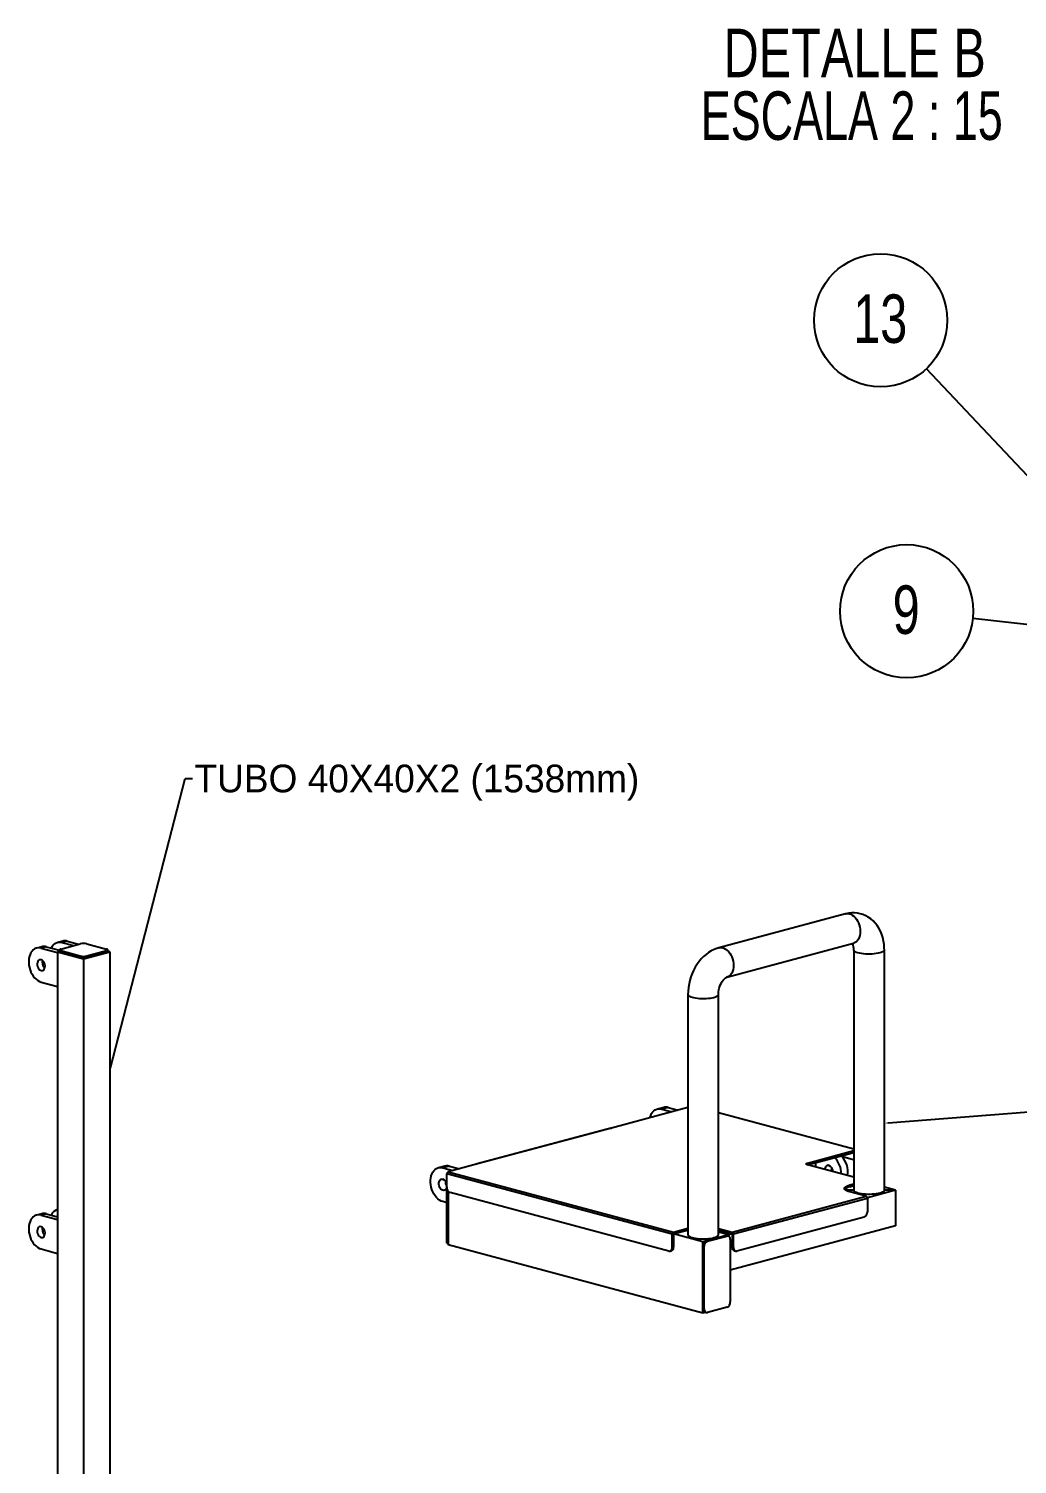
# Model space of a CAD drawing. Header units: millimetres. Extents: x -7982 to 6300, y -38 to 5016.
# Drawn here: x 3472 to 4542, y 2232 to 3786 of the extents above; entities that cross this region are included whole.
import ezdxf
from ezdxf import colors
from ezdxf.entities.mleader import LeaderData, LeaderLine
from ezdxf.math import Vec2, Vec3

# ---------------------------------------------------------------- set-up
doc = ezdxf.new("R2010")
doc.units = ezdxf.units.MM
doc.header["$LTSCALE"] = 15
doc.layers.add('FORMATO', color=7, linetype='Continuous')
doc.styles.add('SLDTEXTSTYLE1', font='TXT', dxfattribs={"width": 0.75})
doc.styles.add('SLDTEXTSTYLE4', font='TXT', dxfattribs={"width": 0.692308})
doc.dimstyles.new('SLDDIMSTYLE0', dxfattribs={"dimtxt": 0.18, "dimasz": 52.5, "dimexe": 0, "dimexo": 0.0625, "dimgap": 0, "dimtad": 0, "dimtih": 1, "dimtoh": 1, "dimdec": 0, "dimrnd": 1e-09, "dimzin": 0, "dimdsep": 46, "dimtxsty": 'Standard', "dimsah": 1, "dimcen": 0.09, "dimadec": 0, "dimazin": 0, "dimtfac": 52.5, "dimtdec": 0, "dimtofl": 0, "dimtmove": 0, "dimatfit": 3, "dimfxl": 1, "dimfrac": 2, "dimtolj": 1, "dimtzin": 0, "dimarcsym": 0})

# ---------------------------------------------------------------- blocks, each defined once
blk = doc.blocks.new('SW_NOTE_0_15')
at = {"layer": 'FORMATO', "color": 0, "char_height": 52.5, "attachment_point": 2}
for s, insert, style in [('DETALLE B', (162.4, 67.7), 'SLDTEXTSTYLE1'), ('ESCALA 2 : 15', (159.2, -0.2), 'SLDTEXTSTYLE4')]:
    blk.add_mtext(s, dxfattribs=dict(at, insert=insert, style=style))
blk = doc.blocks.new('SW_NOTE_0_17')
at = {"layer": 'FORMATO', "color": 0}
blk.add_circle((-71.7, 8), 72.1, dxfattribs=at)
at = {"layer": 'FORMATO', "color": 0, "insert": (-72.2, 36), "char_height": 52.5, "attachment_point": 2, "style": 'SLDTEXTSTYLE1'}
blk.add_mtext('9', dxfattribs=at)
blk = doc.blocks.new('SW_NOTE_0_20')
at = {"layer": 'FORMATO', "color": 0}
blk.add_circle((-49.5, 52.5), 72.1, dxfattribs=at)
at = {"layer": 'FORMATO', "color": 0, "insert": (-50, 80.5), "char_height": 52.5, "attachment_point": 2, "style": 'SLDTEXTSTYLE1'}
blk.add_mtext('13', dxfattribs=at)

msp = doc.modelspace()

# ---------------------------------------------------------------- linework, layer by layer
at = {"color": 7, "linetype": 'Continuous', "lineweight": 25}
for p, q in [((4356.05, 2827.91), (4218.87, 2791.16)), ((3508.54, 2798.35), (3502.89, 2796.83)), ((3513.46, 2798.3), (3507.8, 2796.79)), ((3513.46, 2798.3), (3525.74, 2795.01)), ((3485.92, 2792.29), (3480.26, 2790.77)), ((3490.83, 2792.24), (3485.18, 2790.72)), ((3485.18, 2790.72), (3502.85, 2785.99)), ((3490.83, 2792.24), (3504.92, 2788.46)), ((3504.92, 2787.51), (3502.85, 2786.95)), ((3502.85, 2786.95), (3502.85, 1912.08)), ((3502.85, 2786.95), (3531.14, 2779.37)), ((3502.85, 2785.99), (3502.85, 2749.38)), ((3504.92, 2788.88), (3504.92, 2786.95)), ((3506.39, 2789.83), (3527.6, 2795.51)), ((3527.6, 2782.25), (3506.39, 2787.93)), ((3506.39, 2787.93), (3506.39, 2786)), ((3527.6, 2780.32), (3506.39, 2786)), ((3507.8, 2796.79), (3520.09, 2793.49)), ((3527.6, 2780.32), (3527.6, 2782.25)), ((3531.14, 2779.37), (3559.42, 2786.95)), ((3534.67, 2795.51), (3555.89, 2789.83)), ((3555.89, 2787.93), (3534.67, 2782.25)), ((3555.89, 2786), (3534.67, 2780.32)), ((3534.67, 2782.25), (3534.67, 2780.32)), ((3555.89, 2786), (3555.89, 2787.93)), ((3557.35, 2786.95), (3557.35, 2788.88)), ((3559.42, 2786.95), (3557.35, 2787.51)), ((3559.42, 2786.95), (3559.42, 1303.25)), ((4227.41, 2759.28), (4364.59, 2796.03)), ((4364.59, 2796.03), (4364.61, 2796.04)), ((4365.03, 2788.75), (4365.03, 2528.62)), ((4398.03, 2528.62), (4398.03, 2788.75)), ((3531.14, 2779.37), (3531.14, 1295.67)), ((3485.18, 2754.11), (3502.85, 2749.38)), ((4185.43, 2740.63), (4185.43, 2480.5)), ((4218.43, 2480.5), (4218.43, 2740.63)), ((4185.43, 2618.2), (4102.58, 2596)), ((4159.18, 2618.35), (4152.11, 2616.46)), ((4164.1, 2618.31), (4157.03, 2616.41)), ((4157.03, 2616.41), (4167.89, 2613.5)), ((4164.1, 2618.31), (4174.97, 2615.39)), ((4365.03, 2573.19), (4218.43, 2612.47)), ((4102.06, 2596), (3957.1, 2557.17)), ((4102.58, 2596), (3957.62, 2557.16)), ((4314.71, 2558.11), (4365.03, 2571.59)), ((4314.77, 2556.2), (4365.03, 2569.67)), ((3922.3, 2554.89), (3915.23, 2553)), ((3927.22, 2554.84), (3920.14, 2552.95)), ((3920.14, 2552.95), (3931.01, 2550.04)), ((3957.62, 2557.16), (3925.8, 2548.64)), ((3927.22, 2554.84), (3938.08, 2551.93)), ((4365.03, 2542.74), (4314.71, 2556.22)), ((4323.9, 2553.75), (4323.9, 2558.65)), ((4340.87, 2553.48), (4340.87, 2550.95)), ((4353.29, 2563.84), (4353.86, 2564.14)), ((4364.21, 2561.71), (4355.72, 2563.98)), ((3924.39, 2546.51), (3924.39, 2546.51)), ((3924.39, 2546.51), (3924.39, 2546.51)), ((3924.39, 2546.33), (3924.39, 2546.51)), ((4168.34, 2480.98), (3924.39, 2546.33)), ((3924.39, 2531.88), (3924.39, 2546.33)), ((3925.8, 2548.64), (4169.75, 2483.28)), ((4360.67, 2534.43), (4365.03, 2535.6)), ((4360.67, 2534.43), (4360.67, 2532.5)), ((4360.67, 2532.5), (4365.03, 2533.67)), ((3924.39, 2471.36), (3924.39, 2531.88)), ((3925.8, 2527.65), (3925.8, 2469.64)), ((4164.8, 2462.65), (3927.92, 2526.12)), ((4233.39, 2483.28), (4378.35, 2522.12)), ((4379.76, 2519.81), (4234.81, 2480.98)), ((4365.03, 2528.72), (4356.15, 2528.72)), ((4378.35, 2522.12), (4360.67, 2526.85)), ((4410.17, 2528.72), (4379.67, 2520.54)), ((4379.76, 2519.81), (4379.76, 2505.36)), ((4410.17, 2528.72), (4398.03, 2531.97)), ((4410.17, 2528.72), (4398.03, 2528.72)), ((4410.17, 2528.72), (4410.17, 2490.18)), ((3485.92, 2503.25), (3480.26, 2501.74)), ((3490.83, 2503.21), (3485.18, 2501.69)), ((3490.83, 2503.21), (3502.85, 2499.99)), ((3924.39, 2515.2), (3920.14, 2516.34)), ((3485.18, 2501.69), (3502.85, 2496.95)), ((3502.85, 2496.95), (3502.85, 2460.34)), ((4169.75, 2483.28), (4185.43, 2487.48)), ((4218.43, 2487.29), (4233.39, 2483.28)), ((4410.17, 2490.18), (4231.27, 2442.25)), ((4376.23, 2499.6), (4238.34, 2462.65)), ((3924.39, 2471.36), (3925.8, 2470.98)), ((4168.34, 2466.52), (4168.34, 2480.98)), ((4169.75, 2481.36), (4185.43, 2485.55)), ((4169.75, 2481.36), (4169.75, 2466.9)), ((4201.57, 2472.83), (4169.75, 2481.36)), ((4229.86, 2480.41), (4201.57, 2472.83)), ((4201.57, 2395.75), (4201.57, 2472.83)), ((4205.11, 2473.78), (4226.32, 2479.46)), ((4205.11, 2473.78), (4206.52, 2473.4)), ((4206.52, 2473.4), (4227.74, 2479.08)), ((4218.43, 2485.36), (4233.39, 2481.36)), ((4229.86, 2480.41), (4218.43, 2483.47)), ((4227.74, 2479.08), (4226.32, 2479.46)), ((4229.03, 2479.09), (4227.62, 2479.47)), ((4233.39, 2481.36), (4229.86, 2480.41)), ((4229.86, 2480.41), (4229.86, 2478.69)), ((4231.27, 2475.21), (4231.27, 2407.77)), ((4233.39, 2481.36), (4233.39, 2466.9)), ((4234.81, 2466.52), (4234.81, 2480.98)), ((3485.18, 2465.08), (3502.85, 2460.34)), ((4201.57, 2395.75), (3925.8, 2469.64)), ((4166.1, 2462.64), (4167.51, 2463.02)), ((4168.34, 2466.52), (4169.75, 2466.9)), ((4202.99, 2467.63), (4201.57, 2468.01)), ((4201.57, 2400.57), (4201.57, 2468.01)), ((4202.99, 2400.19), (4202.99, 2467.63)), ((4233.39, 2466.9), (4234.81, 2466.52)), ((4235.63, 2463.02), (4237.05, 2462.64)), ((4201.57, 2400.57), (4202.99, 2400.19)), ((4204.44, 2396.52), (4201.57, 2395.75)), ((4203.81, 2396.69), (4205.23, 2396.31)), ((4227.74, 2402.01), (4206.52, 2396.32)), ((4229.86, 2403.33), (4229.64, 2403.27)), ((4229.86, 2403.54), (4229.86, 2403.33))]:
    msp.add_line(p, q, dxfattribs=at)
at = {"color": 8, "linetype": 'Continuous', "lineweight": 25}
for p, q in [((4365.03, 2573.05), (4218.43, 2612.32)), ((4314.71, 2558.11), (4314.71, 2556.22))]:
    msp.add_line(p, q, dxfattribs=at)
at = {"color": 7, "linetype": 'Continuous', "lineweight": 25, "flags": 128}
for points in [[(4398.03, 2788.75), (4397.99, 2790.96), (4397.7, 2794.76), (4397.14, 2798.51), (4396.3, 2802.17), (4395.19, 2805.7), (4393.8, 2809.08), (4392.15, 2812.27), (4390.25, 2815.24), (4388.12, 2817.95), (4385.79, 2820.4), (4383.28, 2822.55), (4380.61, 2824.4), (4377.82, 2825.94), (4374.92, 2827.17), (4371.94, 2828.09), (4368.9, 2828.7), (4365.82, 2828.99), (4362.73, 2828.98), (4359.64, 2828.66), (4356.65, 2828.06), (4356.05, 2827.91)], [(3485.18, 2790.72), (3483.35, 2791.04), (3481.55, 2791.02), (3479.82, 2790.64), (3478.19, 2789.93), (3476.7, 2788.89), (3475.36, 2787.54), (3474.2, 2785.92), (3473.25, 2784.04), (3472.52, 2781.94), (3472.02, 2779.67), (3471.77, 2777.26), (3471.77, 2774.76), (3472.02, 2772.22), (3472.52, 2769.68), (3473.25, 2767.19), (3474.2, 2764.8), (3475.36, 2762.55), (3476.7, 2760.49), (3478.19, 2758.65), (3479.82, 2757.06), (3481.55, 2755.76), (3483.35, 2754.77), (3485.18, 2754.11)], [(3506.39, 2789.83), (3505.77, 2789.62), (3505.3, 2789.39), (3505.02, 2789.14), (3504.92, 2788.88), (3505.02, 2788.62), (3505.3, 2788.37), (3505.77, 2788.13), (3506.39, 2787.93)], [(3506.39, 2786), (3505.77, 2786.21), (3505.3, 2786.44), (3505.02, 2786.69), (3504.92, 2786.95)], [(3555.89, 2787.93), (3556.51, 2788.13), (3556.97, 2788.37), (3557.25, 2788.62), (3557.35, 2788.88), (3557.25, 2789.14), (3556.97, 2789.39), (3556.51, 2789.62), (3555.89, 2789.83)], [(3557.35, 2786.95), (3557.25, 2786.69), (3556.97, 2786.44), (3556.51, 2786.21), (3555.89, 2786)], [(4218.87, 2791.16), (4216.66, 2790.49), (4213.65, 2789.3), (4210.7, 2787.82), (4207.83, 2786.05), (4205.05, 2784.01), (4202.39, 2781.68), (4199.86, 2779.11), (4197.49, 2776.3), (4195.3, 2773.27), (4193.3, 2770.06), (4191.51, 2766.69), (4189.93, 2763.18), (4188.57, 2759.56), (4187.45, 2755.85), (4186.57, 2752.07), (4185.94, 2748.24), (4185.55, 2744.39), (4185.43, 2740.63)], [(3485.18, 2778.2), (3484.12, 2778.3), (3483.13, 2778.03), (3482.27, 2777.41), (3481.59, 2776.48), (3481.14, 2775.29), (3480.94, 2773.92), (3481.01, 2772.45), (3481.34, 2770.99), (3481.91, 2769.61), (3482.68, 2768.41), (3483.61, 2767.46), (3484.64, 2766.83), (3485.71, 2766.54), (3486.74, 2766.63), (3487.67, 2767.07), (3488.44, 2767.86), (3489.01, 2768.93), (3489.34, 2770.22), (3489.41, 2771.65), (3489.21, 2773.12), (3488.76, 2774.56), (3488.08, 2775.85), (3487.22, 2776.94), (3486.23, 2777.73), (3485.18, 2778.2)], [(3486.59, 2775.07), (3486.72, 2776.47), (3486.92, 2777.22)], [(4218.43, 2740.63), (4218.44, 2741.55), (4218.6, 2743.5), (4218.91, 2745.52), (4219.39, 2747.54), (4220.02, 2749.53), (4220.79, 2751.42), (4221.66, 2753.17), (4222.6, 2754.73), (4223.57, 2756.07), (4224.53, 2757.18), (4225.42, 2758.03), (4226.2, 2758.64), (4226.82, 2759.02), (4227.24, 2759.22), (4227.41, 2759.28)], [(4144.24, 2607.16), (4144.37, 2607.63), (4145.1, 2609.72), (4146.05, 2611.6), (4147.21, 2613.23), (4148.55, 2614.58), (4150.04, 2615.62), (4151.67, 2616.33), (4153.4, 2616.7), (4155.2, 2616.73), (4157.03, 2616.41)], [(4102.06, 2596), (4102.3, 2596.04), (4102.58, 2596)], [(3920.14, 2516.34), (3918.32, 2517), (3916.52, 2517.99), (3914.79, 2519.29), (3913.16, 2520.87), (3911.67, 2522.71), (3910.33, 2524.78), (3909.17, 2527.03), (3908.22, 2529.42), (3907.49, 2531.9), (3906.99, 2534.44), (3906.74, 2536.98), (3906.74, 2539.48), (3906.99, 2541.89), (3907.49, 2544.16), (3908.22, 2546.26), (3909.17, 2548.14), (3910.33, 2549.77), (3911.67, 2551.11), (3913.16, 2552.15), (3914.79, 2552.87), (3916.52, 2553.24), (3918.32, 2553.27), (3920.14, 2552.95)], [(4314.71, 2556.22), (4314.09, 2556.42), (4313.63, 2556.65), (4313.34, 2556.9), (4313.25, 2557.16), (4313.34, 2557.43), (4313.63, 2557.68), (4314.09, 2557.91), (4314.71, 2558.11)], [(4338.04, 2555.63), (4336.99, 2555.74), (4335.99, 2555.49), (4335.11, 2554.9), (4334.41, 2554), (4333.91, 2552.85), (4333.66, 2551.51), (4333.63, 2551.15)], [(4364.21, 2561.71), (4364.9, 2561.61), (4365.03, 2561.62)], [(3924.39, 2531.82), (3924.28, 2531.4), (3923.78, 2530.25), (3923.08, 2529.35), (3922.2, 2528.76), (3921.2, 2528.51), (3920.14, 2528.62), (3919.09, 2529.08), (3918.09, 2529.86), (3917.21, 2530.92), (3916.51, 2532.2), (3916.01, 2533.61), (3915.76, 2535.09), (3915.76, 2536.54), (3916.01, 2537.88), (3916.51, 2539.04), (3917.21, 2539.93), (3918.09, 2540.52), (3919.09, 2540.77), (3920.14, 2540.66)], [(4360.67, 2526.85), (4358.8, 2527.43), (4357.26, 2528.07), (4356.08, 2528.77), (4355.27, 2529.5), (4354.87, 2530.26), (4354.87, 2531.02), (4355.27, 2531.78), (4356.08, 2532.51), (4357.26, 2533.21), (4358.8, 2533.85), (4360.67, 2534.43)], [(4393.2, 2525.49), (4391.38, 2525.07), (4389.34, 2524.73), (4387.14, 2524.46), (4384.82, 2524.29), (4382.44, 2524.21), (4380.03, 2524.22), (4377.65, 2524.32), (4375.36, 2524.52), (4373.19, 2524.81), (4371.21, 2525.17), (4369.45, 2525.61), (4367.94, 2526.11), (4366.72, 2526.67), (4365.82, 2527.27), (4365.25, 2527.9), (4365.03, 2528.54), (4365.03, 2528.62)], [(4398.03, 2528.62), (4398.01, 2528.38), (4397.7, 2527.74), (4397.05, 2527.12), (4396.07, 2526.53), (4394.77, 2525.98), (4393.2, 2525.49)], [(3485.18, 2501.69), (3483.35, 2502.01), (3481.55, 2501.98), (3479.82, 2501.61), (3478.19, 2500.9), (3476.7, 2499.86), (3475.36, 2498.51), (3474.2, 2496.88), (3473.25, 2495), (3472.52, 2492.91), (3472.02, 2490.63), (3471.77, 2488.23), (3471.77, 2485.73), (3472.02, 2483.18), (3472.52, 2480.65), (3473.25, 2478.16), (3474.2, 2475.77), (3475.36, 2473.52), (3476.7, 2471.46), (3478.19, 2469.61), (3479.82, 2468.03), (3481.55, 2466.73), (3483.35, 2465.74), (3485.18, 2465.08)], [(3485.18, 2489.17), (3484.12, 2489.27), (3483.13, 2489), (3482.27, 2488.38), (3481.59, 2487.44), (3481.14, 2486.25), (3480.94, 2484.88), (3481.01, 2483.42), (3481.34, 2481.95), (3481.91, 2480.58), (3482.68, 2479.38), (3483.61, 2478.43), (3484.64, 2477.79), (3485.71, 2477.51), (3486.74, 2477.59), (3487.67, 2478.04), (3488.44, 2478.82), (3489.01, 2479.9), (3489.34, 2481.19), (3489.41, 2482.61), (3489.21, 2484.09), (3488.76, 2485.52), (3488.08, 2486.82), (3487.22, 2487.9), (3486.23, 2488.7), (3485.18, 2489.17)], [(3486.59, 2486.04), (3486.72, 2487.44), (3486.92, 2488.19)], [(4185.43, 2480.5), (4185.43, 2480.42), (4185.65, 2479.78), (4186.22, 2479.15), (4187.12, 2478.55), (4188.33, 2478), (4189.84, 2477.49), (4191.61, 2477.05), (4193.59, 2476.69), (4195.75, 2476.4), (4198.05, 2476.21), (4200.42, 2476.1), (4202.83, 2476.09), (4205.22, 2476.17), (4207.54, 2476.35), (4209.74, 2476.61), (4211.77, 2476.96), (4213.59, 2477.38)], [(4213.59, 2477.38), (4215.17, 2477.87), (4216.46, 2478.41), (4217.44, 2479), (4218.09, 2479.62), (4218.4, 2480.26), (4218.43, 2480.5)], [(4226.32, 2479.46), (4227.01, 2479.55), (4227.62, 2479.47)], [(4231.27, 2475.21), (4231.2, 2476.13), (4231, 2476.98), (4230.68, 2477.73), (4230.24, 2478.34), (4229.7, 2478.8), (4229.09, 2479.08), (4228.43, 2479.17), (4227.74, 2479.08)], [(4164.8, 2462.65), (4165.49, 2462.56), (4166.16, 2462.66), (4166.77, 2462.94), (4167.3, 2463.4), (4167.74, 2464.01), (4168.07, 2464.75), (4168.27, 2465.6), (4168.34, 2466.52)], [(4234.81, 2466.52), (4234.88, 2465.6), (4235.08, 2464.75), (4235.4, 2464.01), (4235.84, 2463.4), (4236.38, 2462.94), (4236.99, 2462.66), (4237.65, 2462.56), (4238.34, 2462.65)], [(4202.99, 2400.19), (4203.06, 2399.27), (4203.26, 2398.42), (4203.58, 2397.68), (4204.02, 2397.06), (4204.56, 2396.61), (4205.17, 2396.33), (4205.83, 2396.23), (4206.52, 2396.32)]]:
    msp.add_lwpolyline(points, dxfattribs=at)
at = {"color": 8, "linetype": 'Continuous', "lineweight": 25, "flags": 128}
for points in [[(4356.05, 2827.91), (4356.55, 2828.03), (4358.2, 2828.17), (4359.89, 2827.97), (4361.59, 2827.43), (4363.27, 2826.56), (4364.88, 2825.38), (4366.4, 2823.91), (4367.78, 2822.19), (4369.01, 2820.25), (4370.05, 2818.14), (4370.88, 2815.89), (4371.49, 2813.56), (4371.86, 2811.19), (4371.99, 2808.84)], [(4371.99, 2808.84), (4371.86, 2806.56), (4371.49, 2804.4), (4370.88, 2802.39), (4370.05, 2800.59), (4369.01, 2799.03), (4367.78, 2797.75), (4366.4, 2796.77), (4364.88, 2796.12), (4364.59, 2796.03)], [(4218.84, 2791.15), (4219.37, 2791.27), (4221.02, 2791.42), (4222.71, 2791.22), (4224.42, 2790.68), (4226.09, 2789.81), (4227.7, 2788.63), (4229.22, 2787.16), (4230.6, 2785.44), (4231.83, 2783.5), (4232.87, 2781.38), (4233.7, 2779.14), (4234.31, 2776.81), (4234.68, 2774.44), (4234.81, 2772.09)], [(4393.2, 2785.62), (4391.38, 2785.2), (4389.34, 2784.86), (4387.14, 2784.59), (4384.82, 2784.42), (4382.44, 2784.34), (4380.03, 2784.35), (4377.65, 2784.45), (4375.36, 2784.65), (4373.19, 2784.94), (4371.21, 2785.3), (4369.45, 2785.74), (4367.94, 2786.24), (4366.72, 2786.8), (4365.82, 2787.4), (4365.25, 2788.03), (4365.03, 2788.67), (4365.03, 2788.74)], [(4398.03, 2788.75), (4398.01, 2788.51), (4397.7, 2787.87), (4397.05, 2787.25), (4396.07, 2786.66), (4394.77, 2786.11), (4393.2, 2785.62)], [(4234.81, 2772.09), (4234.68, 2769.81), (4234.31, 2767.65), (4233.7, 2765.64), (4232.87, 2763.84), (4231.83, 2762.28), (4230.6, 2761), (4229.22, 2760.02), (4227.7, 2759.37), (4227.41, 2759.28)], [(4185.43, 2740.63), (4185.43, 2740.55), (4185.65, 2739.91), (4186.22, 2739.28), (4187.12, 2738.68), (4188.33, 2738.13), (4189.84, 2737.62), (4191.61, 2737.18), (4193.59, 2736.82), (4195.75, 2736.53), (4198.05, 2736.34), (4200.42, 2736.23), (4202.83, 2736.22), (4205.22, 2736.3), (4207.54, 2736.48), (4209.74, 2736.74), (4211.77, 2737.08), (4213.59, 2737.51)], [(4213.59, 2737.51), (4215.17, 2738), (4216.46, 2738.54), (4217.44, 2739.13), (4218.09, 2739.75), (4218.4, 2740.39), (4218.43, 2740.63)]]:
    msp.add_lwpolyline(points, dxfattribs=at)
at = {"color": 7, "linetype": 'Continuous', "lineweight": 25}
for centre, radius, start, end in [((3510.91, 2789.24), 9.41, 74.3038, 104.59303), ((3488.29, 2783.18), 9.41, 74.3038, 104.59303), ((3505.4, 2787.19), 9.89, 75.96619, 158.5604), ((3531.14, 2780.21), 15.7, 76.98356, 103.01644), ((3531.14, 2797.54), 15.7, 256.98356, 283.01644), ((4351.04, 2789.48), 14.01, 357.0121, 26.619), ((3494.66, 2774.97), 8.07, 179.28401, 226.33903), ((3531.14, 2795.61), 15.7, 256.98356, 283.01644), ((4161.55, 2609.25), 9.41, 74.3038, 104.59303), ((4332.65, 2548.11), 25.92, 352.0656, 43.67976), ((3924.67, 2545.78), 9.41, 74.3038, 104.59303), ((3957.36, 2556.23), 0.971, 74.11063, 135.88529), ((4335.24, 2548.98), 7.22, 358.47579, 67.11843), ((4349.47, 2552.67), 8.77, 173.6398, 204.41984), ((4325.57, 2546.24), 25.9, 0.28896, 43.65193), ((4354.38, 2559.23), 4.93, 74.23635, 104.66048), ((3917.48, 2534.22), 6.97, 8.00957, 67.56439), ((3931.47, 2537.67), 8.67, 173.38487, 215.25968), ((3926.75, 2546.47), 2.36, 113.59185, 183.36352), ((3930.29, 2531.54), 5.91, 176.63648, 246.40815), ((4362.17, 2522.75), 9.87, 98.71315, 135.39772), ((4377.4, 2519.95), 2.36, 356.63648, 66.40815), ((3488.29, 2494.15), 9.41, 74.3038, 104.59303), ((3506.04, 2497.57), 10.71, 107.14868, 156.88817), ((4373.86, 2505.01), 5.91, 293.59185, 3.36352), ((3494.66, 2485.94), 8.07, 179.28401, 226.33901), ((4170.7, 2481.11), 2.36, 113.59185, 183.36352), ((4207.47, 2468.36), 5.91, 113.59185, 183.36352), ((4208.89, 2467.98), 5.91, 113.59185, 183.36352), ((4232.45, 2481.11), 2.36, 356.63648, 66.40815), ((4166.26, 2466.33), 3.54, 290.74816, 9.25035), ((4237.12, 2466.46), 3.75, 173.27091, 246.73058), ((4205.3, 2400.13), 3.75, 173.27091, 246.73058), ((4225.37, 2407.42), 5.91, 293.59185, 3.36352)]:
    msp.add_arc(centre, radius, start, end, dxfattribs=at)

# ---------------------------------------------------------------- block references
at = {"layer": 'FORMATO'}
msp.add_blockref('SW_NOTE_0_15', (4203.58, 3718.52), dxfattribs=at)
at = {"layer": 'FORMATO', "color": 7}
for name, p in [('SW_NOTE_0_20', (4443.56, 3418.03)), ('SW_NOTE_0_17', (4493.88, 3147.52))]:
    msp.add_blockref(name, p, dxfattribs=at)

# ---------------------------------------------------------------- leaders
ml = msp.add_multileader_mtext('Standard')
ml.set_content('TUBO 40X40X2 (1538mm)', color=256)
ml.set_leader_properties()
ml.build(insert=Vec2(0, 0))
ml.multileader.update_dxf_attribs({"text_right_attachment_type": 6})
ctx = ml.context
ctx.base_point, ctx.char_height, ctx.plane_origin = Vec3(3649.16, 2974.47), 30, Vec3(3502.85, 2615.64)
ctx.right_attachment = 6
notes = []
notes.append((ctx, [(1, (1, 1, 0), (3641.16, 2974.47), (1, 0), 8, [(0, [(3559.42, 2657.26)], 0, [])])]))
ctx.mtext.insert, ctx.mtext.flow_direction = Vec3(3651.16, 2989.47), 5
ml = msp.add_multileader_mtext('Standard')
ml.set_content('PINTAR EN RAL 1028', color=256)
ml.set_leader_properties()
ml.build(insert=Vec2(0, 0))
ml.multileader.update_dxf_attribs({"text_right_attachment_type": 6, "dogleg_length": 0.36})
ctx = ml.context
ctx.base_point, ctx.char_height, ctx.plane_origin = Vec3(4675.24, 2615.83), 30, Vec3(4398.03, 2601.23)
ctx.right_attachment = 6
notes.append((ctx, [(0, (1, 1, 0), (4581.89, 2615.83), (1, 0), 93.35, [(0, [(4398.03, 2601.23)], 0, [])])]))
ctx.mtext.insert, ctx.mtext.flow_direction = Vec3(4677.24, 2630.83), 5
for points in [[(4722.83, 3122.01), (4443.56, 3418.03)], [(4709.9, 3123.5), (4493.88, 3147.52)]]:
    msp.add_leader(points, dimstyle='SLDDIMSTYLE0', dxfattribs=at)
for ctx, leaders in notes:
    for number, flags, end, landing, length, lines in leaders:
        leader = LeaderData()
        leader.index, (leader.has_last_leader_line, leader.has_dogleg_vector, leader.attachment_direction) = number, flags
        leader.last_leader_point, leader.dogleg_vector, leader.dogleg_length = Vec3(end), Vec3(landing), length
        for number, points, colour, breaks in lines:
            line = LeaderLine()
            line.index, line.vertices, line.color, line.breaks = number, Vec3.list(points), colors.encode_raw_color(colour), breaks
            leader.lines.append(line)
        ctx.leaders.append(leader)

doc.saveas('drawing.dxf')
